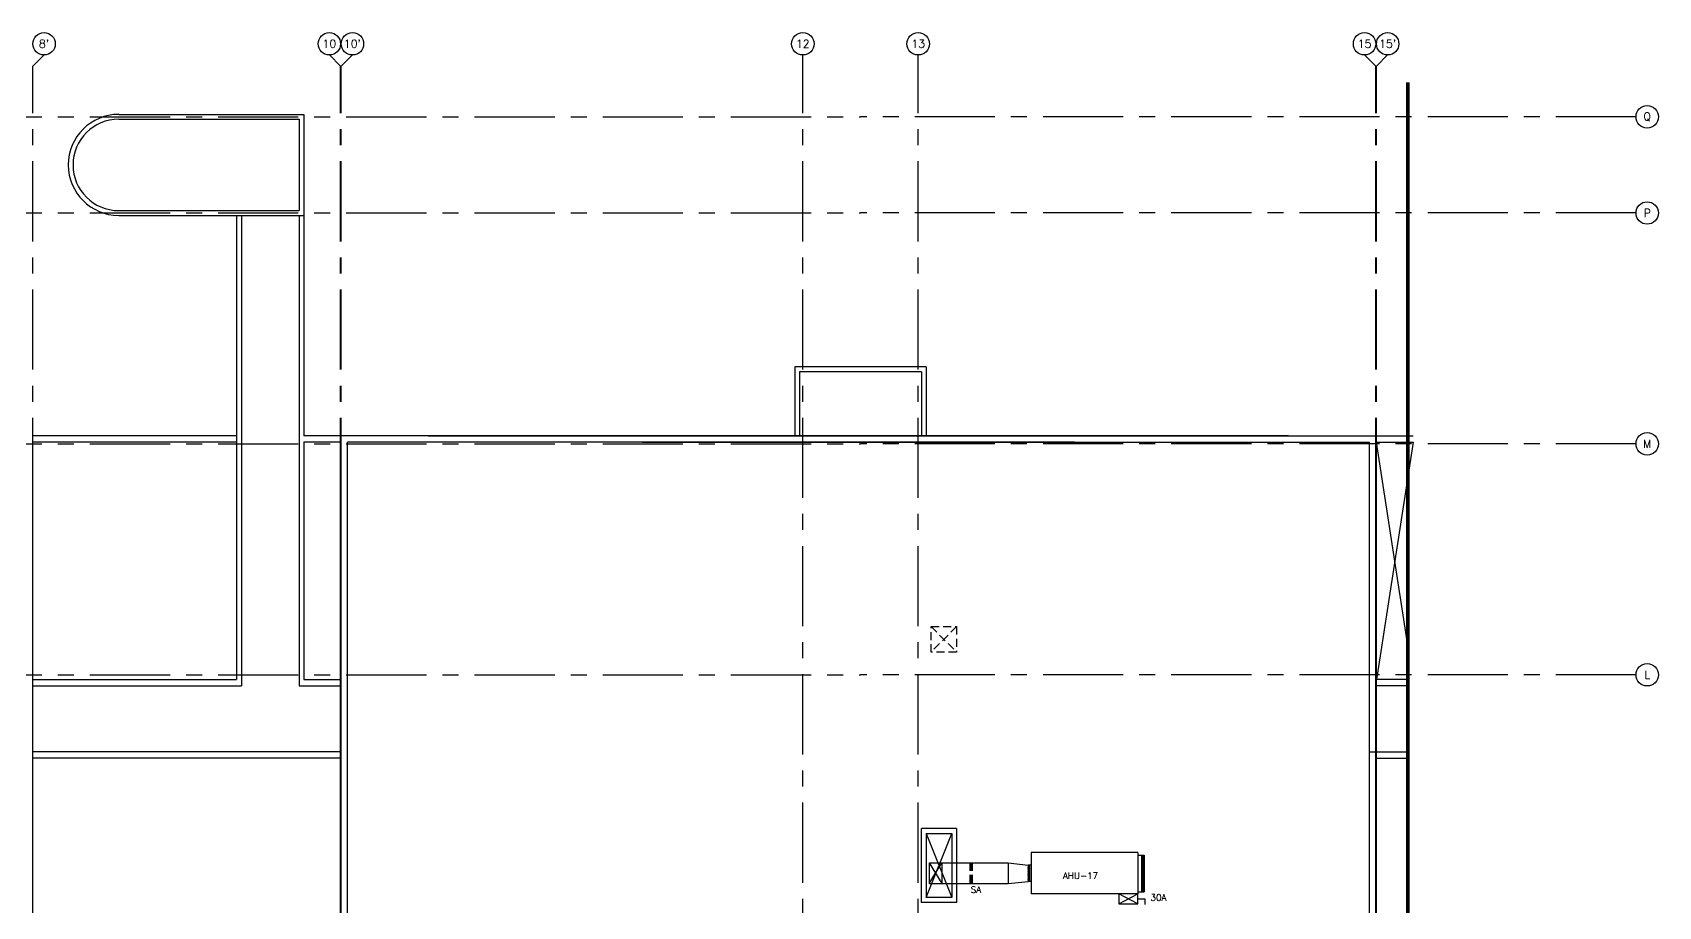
# Model space of a CAD drawing. Extents: x 88808.2 to 88901.9, y 39921.6 to 40000.1.
# Drawn here: x 88851.1 to 88901.9, y 39972.9 to 40000.1 of the extents above; entities that cross this region are included whole.
import ezdxf
from ezdxf.enums import TextEntityAlignment as Align

# ---------------------------------------------------------------- set-up
doc = ezdxf.new("R2010")
doc.units = 0
doc.header["$MEASUREMENT"] = 0
for name, pattern in [('CENTER2', [1.125, 0.75, -0.125, 0.125, -0.125]), ('CENTERX2', [4, 2.5, -0.5, 0.5, -0.5]), ('HIDDEN', [0.375, 0.25, -0.125])]:
    doc.linetypes.add(name, pattern=pattern)
for name, color, linetype in [('AX', 9, 'CONTINUOUS'), ('AX-CR', 7, 'CONTINUOUS'), ('AX-TXT', 6, 'CONTINUOUS'), ('AXES', 11, 'CENTERX2'), ('DOOR-NO', 11, 'CONTINUOUS'), ('DUCT', 11, 'CONTINUOUS'), ('E-SOCKETS', 4, 'CONTINUOUS'), ('E-TRAY', 2, 'CONTINUOUS'), ('EJ', 9, 'CONTINUOUS'), ('ELEV', 2, 'CONTINUOUS'), ('PROJ-L', 9, 'CONTINUOUS'), ('RM-NAME', 2, 'CONTINUOUS'), ('ROOF', 9, 'CONTINUOUS'), ('SHAFT', 9, 'CONTINUOUS'), ('WALL', 9, 'CONTINUOUS')]:
    doc.layers.add(name, color=color, linetype=linetype)
doc.styles.add('ROMANS', font='ROMANS.shx')

# ---------------------------------------------------------------- blocks, each defined once
blk = doc.blocks.new('AXU')
at = {"layer": 'AX-CR'}
blk.add_circle((0, 350), 350, dxfattribs=at)
at = {"layer": 'AX-TXT', "style": 'ROMANS'}
blk.add_attdef('AX', text='', height=250, dxfattribs=at).set_placement((0, 350), align=Align.MIDDLE)
blk = doc.blocks.new('AXR')
at = {"layer": 'AX-CR'}
blk.add_circle((350, 0), 350, dxfattribs=at)
at = {"layer": 'AX-TXT', "style": 'ROMANS'}
blk.add_attdef('AX', text='', height=250, dxfattribs=at).set_placement((350, 0), align=Align.MIDDLE)

msp = doc.modelspace()

# ---------------------------------------------------------------- hatches: boundary and pattern name
at = {"layer": 'DOOR-NO'}
h = msp.add_hatch(dxfattribs=at)
h.set_pattern_fill('ANSI37', color=11, scale=100, angle=180, style=0)
h.set_pattern_definition([(225, (88876.701689, 40133.329785), (0.0088388347, -0.0088388348), []), (315, (88876.701689, 40133.329785), (0.0088388347, 0.0088388348), [])])
h.paths.add_polyline_path([(88882.247, 39974.163), (88882.197, 39974.163), (88882.197, 39973.657), (88882.247, 39973.657)])

# ---------------------------------------------------------------- linework, layer by layer
at = {"layer": 'AX', "color": 2, "linetype": 'HIDDEN'}
for p, q in [((88880.379, 39974.235), (88880.379, 39973.585)), ((88880.413, 39974.235), (88880.413, 39973.585)), ((88880.453, 39974.235), (88880.453, 39973.585))]:
    msp.add_line(p, q, dxfattribs=at)
at = {"layer": 'AXES'}
for p, q in [((88851.15, 39999.078), (88851.5, 39999.428)), ((88851.15, 39921.615), (88851.15, 39999.078)), ((88860.75, 39999.078), (88860.4, 39999.428)), ((88860.75, 39921.615), (88860.75, 39999.078)), ((88860.77, 39999.078), (88861.12, 39999.428)), ((88860.77, 39921.615), (88860.77, 39999.078)), ((88875.17, 39921.615), (88875.17, 39999.428)), ((88878.77, 39921.615), (88878.77, 39999.428)), ((88893.046, 39999.078), (88892.696, 39999.428)), ((88893.046, 39921.615), (88893.046, 39999.078)), ((88893.066, 39999.078), (88893.416, 39999.428)), ((88893.066, 39921.615), (88893.066, 39999.078)), ((88808.93, 39997.5), (88876.97, 39997.5)), ((88901.164, 39997.5), (88876.97, 39997.5)), ((88808.93, 39994.5), (88876.97, 39994.5)), ((88901.164, 39994.5), (88876.97, 39994.5)), ((88808.93, 39987.3), (88876.97, 39987.3)), ((88901.164, 39987.3), (88876.97, 39987.3)), ((88808.93, 39980.1), (88876.97, 39980.1)), ((88901.164, 39980.1), (88876.97, 39980.1))]:
    msp.add_line(p, q, dxfattribs=at)
at = {"layer": 'DOOR-NO'}
for p, q in [((88885.627, 39974.555), (88882.297, 39974.555)), ((88882.297, 39974.555), (88882.297, 39973.265)), ((88885.627, 39974.555), (88885.627, 39973.265)), ((88885.627, 39974.477), (88885.816, 39974.477)), ((88885.739, 39974.477), (88885.739, 39973.334)), ((88885.771, 39974.477), (88885.771, 39973.334)), ((88885.789, 39974.486), (88885.789, 39973.343)), ((88885.816, 39974.477), (88885.816, 39973.334)), ((88885.627, 39973.265), (88882.297, 39973.265)), ((88885.627, 39973.334), (88885.816, 39973.334))]:
    msp.add_line(p, q, dxfattribs=at)
at = {"layer": 'DUCT'}
for p, q in [((88879.111, 39974.235), (88881.573, 39974.235)), ((88879.111, 39974.235), (88879.111, 39973.585)), ((88879.511, 39974.235), (88879.511, 39973.585)), ((88881.573, 39974.235), (88881.573, 39973.585)), ((88881.573, 39974.235), (88882.197, 39974.163)), ((88882.297, 39974.163), (88882.197, 39974.163)), ((88879.111, 39973.585), (88881.573, 39973.585)), ((88881.573, 39973.585), (88882.197, 39973.657)), ((88882.297, 39973.657), (88882.197, 39973.657))]:
    msp.add_line(p, q, dxfattribs=at)
at = {"layer": 'DUCT', "color": 2}
for p, q in [((88879.111, 39973.585), (88879.511, 39974.235)), ((88879.111, 39974.235), (88879.511, 39973.585))]:
    msp.add_line(p, q, dxfattribs=at)
at = {"layer": 'DUCT', "color": 3}
for p, q in [((88882.197, 39974.163), (88882.197, 39973.657)), ((88882.247, 39974.163), (88882.247, 39973.657))]:
    msp.add_line(p, q, dxfattribs=at)
at = {"layer": 'E-SOCKETS'}
for p, q in [((88885.627, 39973.111), (88885.841, 39973.111)), ((88885.841, 39973.111), (88885.841, 39972.93))]:
    msp.add_line(p, q, dxfattribs=at)
for points in [[(88885.027, 39973.265), (88885.027, 39972.956), (88885.627, 39973.265), (88885.627, 39973.265)], [(88885.027, 39973.265), (88885.027, 39972.956), (88885.627, 39972.956), (88885.627, 39973.265)], [(88885.027, 39973.265), (88885.027, 39972.956), (88885.627, 39972.956), (88885.627, 39972.956)]]:
    msp.add_lwpolyline(points, close=True, dxfattribs=at)
at = {"layer": 'EJ'}
for p, q in [((88851.15, 39928.23), (88851.15, 39987.55)), ((88860.75, 39928.23), (88860.75, 39987.55)), ((88860.77, 39928.23), (88860.77, 39987.55)), ((88860.77, 39929.234), (88860.77, 39987.55)), ((88860.75, 39977.5), (88860.75, 39979.75)), ((88860.77, 39977.5), (88860.77, 39979.75)), ((88860.75, 39965.95), (88860.75, 39977.5)), ((88860.77, 39965.95), (88860.77, 39977.5))]:
    msp.add_line(p, q, dxfattribs=at)
at = {"layer": 'EJ', "color": 8}
for p, q in [((88893.046, 39977.5), (88893.046, 39979.75)), ((88893.066, 39977.5), (88893.066, 39979.75)), ((88893.046, 39965.95), (88893.046, 39977.5)), ((88893.066, 39965.95), (88893.066, 39977.5))]:
    msp.add_line(p, q, dxfattribs=at)
at = {"layer": 'ELEV', "linetype": 'CENTER2', "const_width": 0.12}
msp.add_lwpolyline([(88894.046, 39922.508), (88894.046, 39998.579)], dxfattribs=at)
at = {"layer": 'PROJ-L', "linetype": 'Continuous'}
for p, q in [((88874.92, 39989.7), (88874.92, 39987.55)), ((88879.02, 39989.7), (88874.92, 39989.7)), ((88879.02, 39989.7), (88874.92, 39989.7)), ((88874.92, 39989.7), (88874.92, 39987.55)), ((88875.07, 39989.55), (88875.07, 39987.55)), ((88878.87, 39989.55), (88875.07, 39989.55)), ((88878.87, 39989.55), (88875.07, 39989.55)), ((88875.07, 39989.55), (88875.07, 39987.55)), ((88878.87, 39989.55), (88878.87, 39987.55)), ((88878.87, 39989.55), (88878.87, 39987.55)), ((88879.02, 39989.7), (88879.02, 39987.55)), ((88879.02, 39989.7), (88879.02, 39987.55))]:
    msp.add_line(p, q, dxfattribs=at)
at = {"layer": 'ROOF'}
for p, q in [((88853.83, 39997.575), (88859.605, 39997.575)), ((88859.605, 39997.575), (88859.605, 39994.425)), ((88853.83, 39997.425), (88859.455, 39997.425)), ((88859.455, 39997.425), (88859.455, 39994.575)), ((88853.83, 39994.575), (88859.455, 39994.575)), ((88853.83, 39994.425), (88859.605, 39994.425)), ((88857.505, 39994.425), (88857.505, 39979.95)), ((88857.655, 39994.425), (88857.655, 39979.75)), ((88859.455, 39994.425), (88859.455, 39979.75)), ((88859.605, 39994.425), (88859.605, 39987.55)), ((88857.505, 39987.55), (88851.15, 39987.55)), ((88860.75, 39987.55), (88859.605, 39987.55)), ((88890.325, 39987.55), (88860.77, 39987.55)), ((88863.491, 39987.55), (88894.211, 39987.55)), ((88893.046, 39928.43), (88893.046, 39987.55)), ((88893.066, 39979.95), (88893.066, 39987.55)), ((88857.505, 39987.35), (88851.15, 39987.35)), ((88860.75, 39987.35), (88859.605, 39987.35)), ((88859.605, 39987.35), (88859.605, 39979.95)), ((88860.75, 39979.95), (88860.75, 39987.35)), ((88860.97, 39929.234), (88860.97, 39987.35)), ((88883.65, 39987.35), (88860.97, 39987.35)), ((88870.166, 39987.35), (88892.846, 39987.35)), ((88892.846, 39928.43), (88892.846, 39987.35)), ((88893.066, 39987.35), (88894.211, 39987.35)), ((88851.15, 39979.95), (88857.505, 39979.95)), ((88851.15, 39979.75), (88851.15, 39979.95)), ((88859.605, 39979.95), (88860.75, 39979.95)), ((88894.046, 39979.95), (88893.066, 39979.95)), ((88851.15, 39979.75), (88857.655, 39979.75)), ((88859.455, 39979.75), (88860.75, 39979.75)), ((88894.046, 39979.75), (88893.046, 39979.75)), ((88860.75, 39977.7), (88851.15, 39977.7)), ((88851.15, 39965.952), (88851.15, 39977.5)), ((88860.75, 39977.5), (88851.15, 39977.5)), ((88892.846, 39977.7), (88894.046, 39977.7)), ((88893.066, 39977.5), (88894.046, 39977.5))]:
    msp.add_line(p, q, dxfattribs=at)
for radius in [1.575, 1.425]:
    msp.add_arc((88853.83, 39996), radius, 90, 270, dxfattribs=at)
at = {"layer": 'SHAFT', "linetype": 'Continuous'}
for p, q in [((88894.211, 39987.35), (88893.066, 39979.95)), ((88894.046, 39981.016), (88893.066, 39987.35))]:
    msp.add_line(p, q, dxfattribs=at)
at = {"layer": 'SHAFT', "linetype": 'HIDDEN'}
for p, q in [((88879.17, 39981.6), (88879.97, 39980.8)), ((88879.97, 39981.6), (88879.17, 39980.8))]:
    msp.add_line(p, q, dxfattribs=at)
at = {"layer": 'SHAFT'}
for p, q in [((88879.02, 39973.15), (88879.82, 39975.15)), ((88879.02, 39975.15), (88879.82, 39973.15))]:
    msp.add_line(p, q, dxfattribs=at)
at = {"layer": 'SHAFT', "linetype": 'HIDDEN'}
msp.add_lwpolyline([(88879.17, 39981.6), (88879.97, 39981.6), (88879.97, 39980.8), (88879.17, 39980.8)], close=True, dxfattribs=at)
at = {"layer": 'WALL'}
for p, q in [((88879.97, 39975.3), (88878.87, 39975.3)), ((88878.87, 39973), (88878.87, 39975.3)), ((88879.97, 39975.3), (88879.97, 39973)), ((88879.02, 39975.15), (88879.02, 39973.15)), ((88879.02, 39975.15), (88879.82, 39975.15)), ((88879.82, 39975.15), (88879.82, 39973.15)), ((88879.97, 39973), (88878.87, 39973)), ((88879.82, 39973.15), (88879.02, 39973.15))]:
    msp.add_line(p, q, dxfattribs=at)

# ---------------------------------------------------------------- block references
at = {"layer": 'AX', "xscale": 0.001, "yscale": 0.001, "zscale": 0.001}
for p, values in [((88851.5, 39999.428), {'AX': "8'"}), ((88860.4, 39999.428), {'AX': '10'}), ((88861.12, 39999.428), {'AX': "10'"}), ((88875.17, 39999.428), {'AX': '12'}), ((88875.17, 39999.428), {'AX': '12'}), ((88878.77, 39999.428), {'AX': '13'}), ((88878.77, 39999.428), {'AX': '13'})]:
    msp.add_blockref('AXU', p, dxfattribs=at).add_auto_attribs(values)
at = {"layer": 'AXES', "xscale": 0.001, "yscale": 0.001, "zscale": 0.001}
for name, p, values in [('AXU', (88875.17, 39999.428), {'AX': '12'}), ('AXU', (88875.17, 39999.428), {'AX': '12'}), ('AXU', (88878.77, 39999.428), {'AX': '13'}), ('AXU', (88878.77, 39999.428), {'AX': '13'}), ('AXU', (88892.696, 39999.428), {'AX': '15'}), ('AXU', (88893.416, 39999.428), {'AX': "15'"}), ('AXR', (88901.164, 39997.5), {'AX': 'Q'}), ('AXR', (88901.164, 39994.5), {'AX': 'P'}), ('AXR', (88901.164, 39987.3), {'AX': 'M'}), ('AXR', (88901.164, 39980.1), {'AX': 'L'})]:
    msp.add_blockref(name, p, dxfattribs=at).add_auto_attribs(values)

# ---------------------------------------------------------------- texts
at = {"layer": 'E-TRAY', "color": 4, "style": 'ROMANS'}
msp.add_text('30A', height=0.2, dxfattribs=at).set_placement((88886.018, 39973.053))
at = {"layer": 'RM-NAME', "style": 'ROMANS', "width": 1}
for s, p in [('AHU-17', (88883.834, 39973.832)), ('SA', (88880.573, 39973.4))]:
    msp.add_text(s, height=0.2, dxfattribs=at).set_placement(p, align=Align.MIDDLE)

doc.saveas('drawing.dxf')
